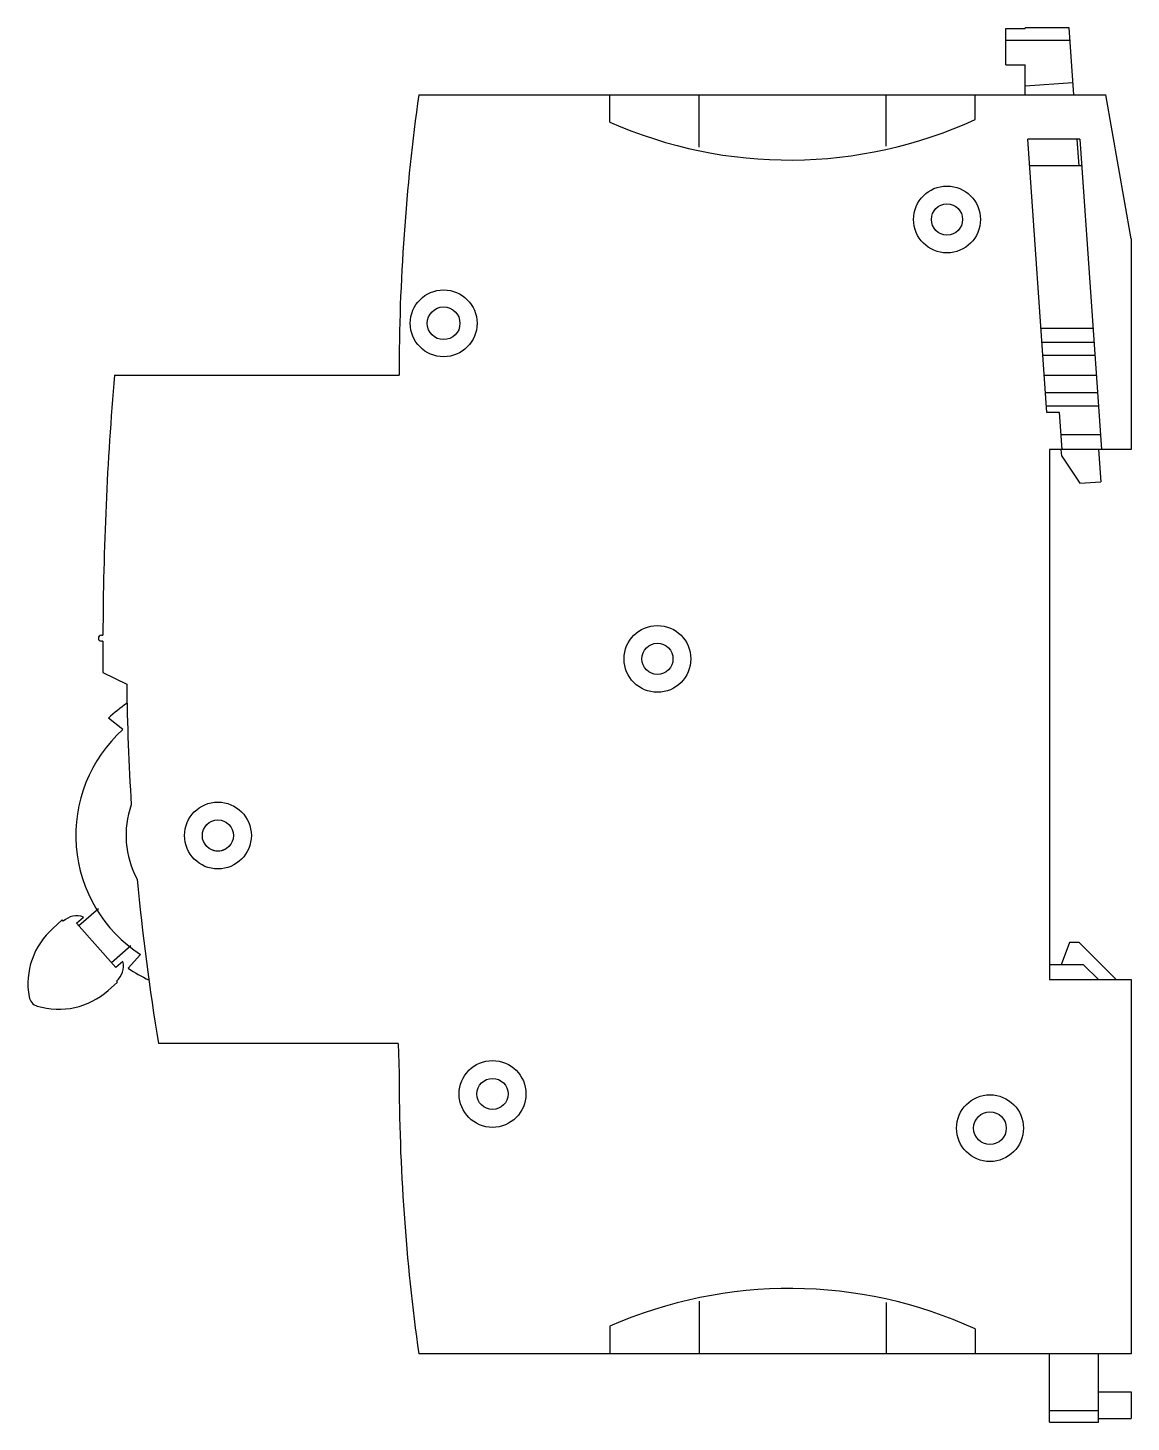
# Model space of a CAD drawing. Header units: millimetres. Extents: x 10.6 to 84.9, y 19.4 to 113.3.
import ezdxf

# ---------------------------------------------------------------- set-up
doc = ezdxf.new("R2010")
doc.units = ezdxf.units.MM
doc.header["$LTSCALE"] = 8.658549
doc.layers.get('0').update_dxf_attribs({"linetype": 'CONTINUOUS'})

msp = doc.modelspace()

# ---------------------------------------------------------------- linework, layer by layer
at = {"color": 7, "linetype": 'Continuous'}
for p, q in [((76.486, 110.851), (76.489, 113.312)), ((76.489, 113.312), (77.789, 113.311)), ((77.789, 113.311), (77.789, 113.35)), ((80.745, 113.346), (77.789, 113.35)), ((81.059, 108.85), (80.745, 113.346)), ((80.804, 112.494), (76.488, 112.499)), ((76.486, 110.851), (77.786, 110.85)), ((77.784, 108.85), (77.786, 110.85)), ((81.003, 109.641), (77.784, 109.417)), ((36.952, 108.85), (83.213, 108.85)), ((49.823, 106.998), (49.823, 108.85)), ((55.823, 105.309), (55.823, 108.85)), ((68.423, 105.394), (68.423, 108.85)), ((74.423, 107.178), (74.423, 108.85)), ((84.923, 99.15), (83.213, 108.85)), ((79.245, 87.45), (77.96, 105.85)), ((81.46, 105.85), (77.96, 105.85)), ((81.269, 105.836), (81.394, 104.05)), ((81.46, 105.85), (82.92, 84.95)), ((81.586, 104.05), (78.086, 104.05)), ((84.923, 99.15), (84.923, 84.95)), ((82.35, 93.107), (78.85, 93.107)), ((82.417, 92.15), (78.917, 92.15)), ((82.477, 91.292), (78.977, 91.292)), ((16.453, 89.95), (35.623, 89.95)), ((82.571, 89.946), (79.071, 89.946)), ((82.653, 88.774), (79.153, 88.774)), ((82.716, 87.869), (79.216, 87.869)), ((80.095, 87.45), (79.245, 87.45)), ((80.27, 84.95), (80.095, 87.45)), ((82.851, 85.934), (80.201, 85.934)), ((84.923, 84.95), (79.423, 84.95)), ((79.423, 84.95), (79.423, 49.25)), ((80.254, 84.495), (80.222, 84.946)), ((82.728, 84.95), (82.879, 82.786)), ((80.254, 84.495), (81.472, 82.687)), ((81.472, 82.687), (82.879, 82.786)), ((15.571, 72.447), (15.675, 72.447)), ((15.674, 72.047), (15.571, 72.047)), ((15.68, 69.946), (17.28, 69.153)), ((17.024, 66.09), (16.046, 66.858)), ((15.369, 54.021), (14.064, 52.863)), ((12.941, 53.269), (12.303, 52.704)), ((13.007, 53.195), (12.941, 53.269)), ((13.898, 53.05), (14.369, 53.468)), ((16.554, 50.058), (13.898, 53.05)), ((80.769, 51.75), (80.223, 50.25)), ((81.423, 51.75), (80.769, 51.75)), ((83.923, 49.25), (81.423, 51.75)), ((16.255, 50.395), (17.552, 51.546)), ((17.37, 50.028), (18.216, 50.939)), ((17.025, 50.476), (16.554, 50.058)), ((81.723, 50.25), (79.423, 50.25)), ((82.723, 49.25), (81.723, 50.25)), ((16.021, 48.516), (16.659, 49.082)), ((16.659, 49.082), (16.592, 49.156)), ((79.423, 49.25), (84.923, 49.25)), ((84.923, 49.25), (84.923, 24.05)), ((35.553, 44.951), (19.418, 44.951)), ((35.553, 44.951), (35.623, 42.938)), ((55.823, 27.59), (55.823, 24.05)), ((68.423, 27.505), (68.423, 24.05)), ((49.823, 25.901), (49.823, 24.05)), ((74.423, 25.721), (74.423, 24.05)), ((84.923, 24.05), (36.952, 24.05)), ((79.423, 19.45), (79.423, 24.05)), ((82.723, 19.45), (82.723, 24.05)), ((82.723, 21.491), (84.923, 21.491)), ((84.923, 21.491), (84.923, 19.7)), ((82.723, 20.214), (79.423, 20.214)), ((79.423, 19.45), (82.723, 19.45)), ((82.723, 19.7), (84.923, 19.7))]:
    msp.add_line(p, q, dxfattribs=at)
for centre, radius in [((72.523, 100.449), 2.25), ((72.523, 100.449), 1.05), ((38.622, 93.452), 2.25), ((38.622, 93.452), 1.1), ((53.02, 70.85), 2.25), ((53.02, 70.85), 1.05), ((23.422, 58.954), 2.25), ((23.422, 58.954), 1.05), ((41.918, 41.551), 2.25), ((41.918, 41.551), 1.05), ((75.417, 39.248), 2.25), ((75.417, 39.248), 1.1)]:
    msp.add_circle(centre, radius, dxfattribs=at)
for centre, radius, start, end in [((170.723, 89.95), 135.1, 171.95827, 179.99997), ((61.923, 134.45), 30, 246.21327, 294.62432), ((231.524, 71.623), 215.85, 175.12927, 179.78106), ((15.571, 72.247), 0.2, 89.99498, 269.99498), ((231.524, 71.623), 215.85, 179.88724, 180.44511), ((177.268, 71.093), 160, 180.69476, 183.607), ((23.424, 58.971), 10.8, 124.53932, 133.09165), ((23.424, 58.971), 9.573, 131.95832, 237.04168), ((23.424, 58.971), 6.19, 160.60547, 208.40471), ((23.423, 58.969), 1.05, 240.11325, 300.17124), ((177.268, 71.093), 160, 185.40318, 189.40363), ((13.922, 52.164), 1.379, 71.08279, 131.59567), ((15.623, 48.964), 5, 131.59567, 190.00753), ((15.677, 50.187), 1.379, 311.59567, 12.10854), ((23.431, 58.985), 10.815, 235.91431, 244.46489), ((11.487, 48.235), 0.8, 190.00753, 253.1838), ((12.702, 52.255), 5, 253.1838, 311.59567), ((170.723, 42.949), 135.1, 180.00485, 188.04173), ((61.923, -1.55), 30, 65.37568, 113.78673)]:
    msp.add_arc(centre, radius, start, end, dxfattribs=at)

doc.saveas('drawing.dxf')
